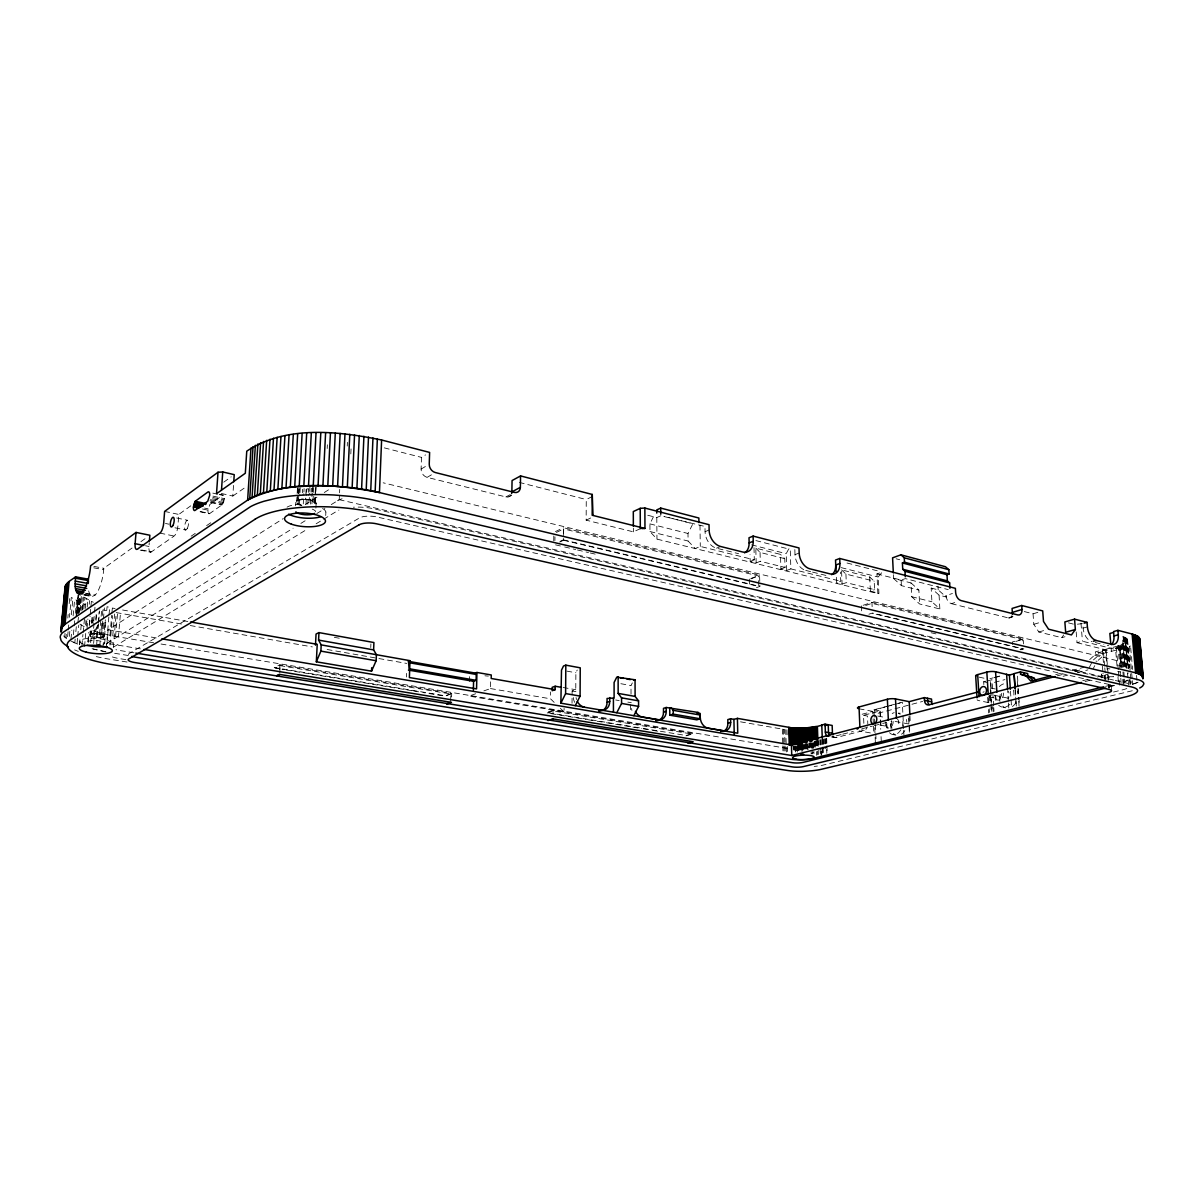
<?xml version="1.0" encoding="UTF-8"?>
<svg xmlns="http://www.w3.org/2000/svg" width="1204" height="1204" viewBox="0 0 1204 1204"><rect width="100%" height="100%" fill="white"/><g stroke="black" fill="none" stroke-linecap="round" stroke-linejoin="round"><path stroke-width="0.75" stroke-dasharray="5 3.75" d="M640.317 528.691L633.379 531.852L586.152 520.173L586.258 499.525L593.06 496.138M572.035 703.241L572.126 690.976L575.768 689.711L575.873 672.765L577.228 670.041M560.131 541.364L563.337 539.843L563.442 527.713L759.589 575.151L759.89 586.393L756.458 587.687M559.694 542.071L563.562 540.25L563.607 535.389M563.622 533.778L563.653 528.932L758.505 575.948L758.761 586.453L563.562 540.25M475.655 693.775L469.063 696.093L564.059 711.895L564.089 708.403M554.186 702.383L550.499 698.802L550.559 691.969M553.75 540.972L553.825 532.364M553.012 713.686L553.042 710.225L692.992 733.492L693.037 736.788M554.924 540.596L554.969 536.849M483.903 690.87L490.495 688.568L490.675 679.824M469.425 681.645L469.545 676.227M450.657 700.728L450.838 694.001L280.186 665.661L275.039 668.145L284.279 669.68M451.605 696.966L451.711 693.369L279.9 664.789L274.196 667.558L445.375 695.792L451.711 693.369M511.023 494.949A6.983 5.493 61.4 0 1 505.891 496.936L427.134 477.356A7.239 5.809 58.1 0 1 421.099 469.093L421.49 457.385L425.554 454.901M1124.656 662.486L1122.399 636.66C1125.379 636.705 1129.984 640.257 1125.89 642.575L1128.133 668.115C1132.287 665.872 1127.531 662.471 1124.656 662.486L383.173 482.804M406.38 677.009L406.5 673.382M370.757 647.556L370.907 643.914M350.815 453.923L351.071 448.355M331.266 504.596L339.227 499.675L339.468 494.528M339.558 492.812L339.724 489.381M347.234 446.052L347.414 442.335M327.187 448.52L327.368 444.803M325.712 515.523L325.893 512.091M310.421 504.1L310.963 493.881M311.053 492.18L311.234 488.779L315.448 487.394L314.56 504.446L315.749 493.324M315.207 503.573L311.655 500.578L312.017 493.715M312.107 492L312.378 486.852M311.941 503.844L312.483 493.625M312.573 491.924L312.754 488.523M312.995 501.09L313.898 483.948M315.042 502.61L315.478 494.061M315.568 492.361L315.93 485.513M315.824 491.623L316.095 486.491M316.155 503.137L315.704 511.715A10.249 3.446 3.8 0 0 312.257 509.142M301.888 505.244L298.156 503.979L296.696 502.098L298.457 500.428L301.993 499.63L302.264 494.483M302.37 492.767L302.55 489.321M303.273 503.889L303.829 493.685M303.92 491.984L304.1 488.568M301.993 499.63L305.575 499.54L306.132 489.245M305.997 504.205L306.538 494.001M306.629 492.286L306.824 488.884L311.234 488.779M307.833 504.25L308.375 494.046M308.465 492.346L308.645 488.944M311.655 500.578L309.232 499.961L309.594 493.098M309.684 491.382L310.045 484.52M295.597 505.815L295.778 502.384M296.696 502.098L297.072 495.25M297.162 493.535L297.629 484.986M297.177 501.195L298.035 485.769M298.156 503.979L298.622 495.446M298.727 493.745L299.104 486.913M298.457 500.428L298.743 495.28M298.833 493.565L299.299 484.986M299.299 504.551L299.856 494.317M299.962 492.617L300.232 487.5M279.629 669.574L279.9 664.789M279.779 672.81L280.186 665.661M221.265 493.459L232.808 496.048L233.516 485.347M190.774 505.83L178.779 514.439L177.906 526.058A8.187 2.829 -78.4 0 1 174.129 536.036L151.343 551.899L137.437 549.144M151.343 551.899A7.961 2.679 -78.6 0 1 148.95 546.466L149.251 542.733M153.66 642.785L118.444 636.916L120.596 611.497M106.268 648.128L108.887 616.493M109.037 614.672L109.669 607.373L107.066 606.726L106.599 612.204M140.371 648.836L106.96 643.357L108.134 629.797L283.256 518.578M118.444 636.916L110 635.321L111.716 615.289M111.882 613.468L112.348 608.005L109.669 607.373M109.985 645.073L112.514 615.65M112.755 635.878L114.621 614.055M113.281 647.496L116.261 612.595L182.857 624.244M115.569 636.419L117.586 612.791M110 635.321L97.328 632.085L97.975 624.741M98.141 622.919L99.104 611.918M96.531 646.036L98.487 623.853M98.653 622.001L99.631 610.91M83.934 595.092L92.166 596.567L95.221 595.002A21.702 6.788 -79 0 0 103.71 569.703L103.845 568.288L132.049 548.031M90.044 631.317L90.104 635.923L99.3 637.714L100.805 620.316M101.136 616.313L101.783 608.983M99.706 646.774L101.798 622.769M102.445 615.379L102.927 609.841L99.797 609.058M99.3 637.714L104.552 636.239L101.572 634.538L102.776 620.752M101.888 637.548L103.273 620.662M103.424 618.826L104.387 607.869M102.927 637.352L104.342 621.279L105.741 622.483L100.504 624.003M102.942 647.466L105.35 619.804M104.552 636.239L105.967 619.503M104.658 643.433L105.26 636.54A8.262 2.092 4.6 0 0 93.671 633.56A8.262 2.092 4.6 0 0 92.241 637.067A8.262 2.092 4.6 0 0 105.26 636.54M89.231 625.373L90.059 616.147M90.225 614.311L90.721 608.772M90.887 606.936L91.384 601.413L82.414 596.146L81.044 611.03M87.802 641.792L88.629 632.506M89.307 625.087L89.969 617.652M88.223 641.837L88.84 634.914M90.104 635.923L90.571 630.761M91.504 622.483L92.151 615.109M89.743 634.764L90.932 634.162L91.248 630.715M91.865 623.807L92.166 620.361L94.333 620M90.661 642.62L91.7 631.332M92.482 622.227L93.144 614.808M93.716 621.414L94.379 614.07M94.529 612.234L95.026 606.711M92.889 636.991L94.032 623.446M93.626 643.418L95.116 626.757M95.763 619.353L96.425 611.948M97.328 632.085L95.071 631.347L95.387 627.675M96.034 620.346L96.696 613.002M90.932 634.162L95.899 633.755L96.516 626.848M96.365 637.563L97.419 625.568M79.464 612.4L80.939 596.371M77.553 638.225L77.041 643.839L70.795 640.964M77.733 636.359L78.757 625.132M80.126 610.172L81.39 595.243M82.384 610.052L83.573 597.049M79.419 644.757L80.096 637.292M80.773 629.827L81.451 622.363M82.64 609.284L83.151 603.686L71.292 597.455L69.441 617.306M79.63 644.546L79.946 641.085M83.859 609.073L84.867 597.952M81.917 645.645L82.925 634.463M83.106 632.612L84.461 619.202M85.303 608.381L86.297 598.824M86.026 620.045L85.364 627.434L79.855 624.048M87.2 607.102L87.862 599.697M84.551 646.518L85.725 633.5M86.402 626.065L86.899 620.481M87.064 628.247L87.907 619.022M89.231 604.257L89.563 600.57M68.086 631.754L67.409 638.978L63.601 635.923M68.252 629.948L68.763 624.53M69.365 636.374L69.862 630.956M71.367 614.747L72.872 598.538M70.961 639.158L71.804 630.174M73.128 615.786L74.633 599.607M73.399 634.749L74.061 627.57M74.227 625.779L74.723 620.391M75.385 613.212L76.544 600.645M76.078 616.313L78.019 595.092M76.589 611.813L78.049 595.965M76.439 615.5L78.471 595.107M76.951 614.702L78.757 595.182M77.327 613.092L78.877 596.236M74.814 642.891L75.16 639.143M75.852 631.648L76.364 626.035M77.568 612.926L78.606 601.684M77.793 612.129L79.268 596.146M78.079 612.099L79.614 595.273M78.471 613.137L80.111 595.363M77.944 622.317L80.337 596.191M64.7 636.946L65.031 633.319M65.964 637.954L66.31 634.342M67.83 618.073L68.161 614.446M69.185 603.595L69.697 598.177M200.586 511.565L209.707 513.536L222.499 504.506L224.411 498.682A5.192 1.896 -77.9 0 0 222.605 495.311L219.339 494.573M209.707 513.536A5.117 1.851 -78.1 0 1 207.976 510.165L209.842 504.461L222.605 495.311M877.851 593.587L876.948 573.887L882.216 572.05L878.167 577.032L878.905 593.226L877.851 593.587L656.963 539.121L649.964 531.536L649.919 523.875L654.795 513.988M754.005 547.685L754.306 559.83L700.292 546.42L695.25 548.557L688.101 541.032L687.996 533.492L692.872 523.785L663.856 516.32M631.031 694.121L631.001 685.558L632.356 682.909M1089.229 667.558L1091.471 663.238M1093.292 668.506L1094.782 665.646M786.724 570.47L786.212 553.674L788.68 549.009L790.23 548.392L790.862 568.89L786.724 570.47L780.899 569.025L780.478 554.397L755.796 548.136L756.172 562.93L750.197 561.455L750.032 554.638M1024.303 611.572L1033.047 613.799L1033.8 624.289L1038.826 631.995L1061.732 637.653L1063.704 634.959M1089.695 659.581L1095.52 654.314L1095.324 651.876L1102.367 649.994L1105.633 650.792L1107.529 673.277M1098.198 660.289L1102.849 656.09L1102.653 653.667L1095.324 651.876M107.969 642.74L107.156 643.372A21.943 5.493 4.2 0 0 106.72 644.065M140.943 541.634L146.888 537.375M223.748 482.172L231.228 476.799M232.808 496.048L246.639 486.431M191.105 536.201L197.305 531.972M206.606 525.621L212.822 521.377M1120.518 676.663L1117.989 645.811L1125.89 642.575M305.334 504.551L317.961 496.53M324.267 492.526L330.588 488.523M106.96 643.357L293.099 528.225M300.865 523.409L305.816 520.339M316.802 513.551L324.914 508.539M113.688 646.999L306.508 529.64M316.14 523.785L337.03 511.068A27.617 9.301 3.1 0 1 338.911 510.105M421.099 469.093L427.887 465.015M427.134 477.356L432.582 474.15M505.891 496.936L510.135 494.663M508.841 496.8L511.67 495.28M92.166 620.361L90.977 620.978L91.338 622.167L94.108 623.266M555.435 531.581L563.442 527.713M556.444 532.409L563.653 528.932M586.152 520.173L591.615 517.539M647.767 515.267L656.797 517.569L660.785 515.763L704.972 526.464L705.062 531.716A14.388 10.445 67.3 0 0 716.485 548.181L738.564 553.674M1138.126 682.216L1131.369 684.624L1131.053 681.028M705.062 531.716L709.126 529.956M716.485 548.181L720.564 546.481M750.197 561.455L754.306 559.83M756.172 562.93L760.281 561.305L785.053 567.445L784.782 558.656L780.478 554.397M803.745 569.658A13.816 9.662 69 0 1 795.001 554.653L799.17 553.027M751.055 578.432L759.589 575.151M450.838 694.001L445.149 696.183L422.965 692.526M750.814 578.898L758.505 575.948M780.899 569.025L785.053 567.445M836.344 577.273L836.554 582.781L840.753 581.261L840.392 572.141M842.078 584.136L846.277 582.646L874.571 589.659L874.194 581.186L869.724 577.017L841.521 569.868L842.078 584.136L836.554 582.781M876.948 573.887L901.134 580.072L905.348 578.612L948.255 589.629M869.724 577.017L870.357 591.119L874.571 589.659M1118.275 669.65L1116.424 648.128L1120.081 649.031L1130.541 646.036M553.042 710.225L546.42 712.467L686.039 735.493L692.992 733.492M863.178 605.281L871.937 602.316L1023.159 638.888L1023.52 643.899M547.233 713.009L553.193 710.992L692.225 734.079L685.949 735.87M865.676 605.477L871.982 603.339L1022.196 639.595L1022.467 643.342M868.912 614.221L872.418 613.047L1023.867 648.926L1020.285 649.934M939.075 595.167L939.857 608.968L931.926 601.774L931.174 588.079L939.075 595.167L946.103 596.943L946.028 595.574L952.424 593.497M946.028 595.574A7.134 4.65 71.2 0 0 951.386 603.655L957.797 601.594M951.386 603.655L1008.124 617.863L1012.955 616.403M1009.328 617.938L1012.549 616.975M1033.047 613.799L1041.099 611.391M1033.8 624.289L1041.881 621.926M1038.826 631.995L1045.313 630.128M1023.159 638.888L1012.429 641.958L1012.775 646.954M1015.77 641.446L1022.196 639.595M1077.399 624.184L1082.712 623.597L1083.088 628.112A12.055 7.284 72.6 0 0 1091.847 641.672M1083.088 628.112L1087.408 626.878M1061.732 637.653L1064.983 636.75M1019.984 649.769L1022.858 648.971L872.433 613.363M1076.18 631.904L1077.038 642.71L1082.426 641.22L1116.785 649.754M874.254 717.178L873.923 709.818L888.131 706.011M889.906 705.529L897.01 703.633M898.786 703.151L902.323 702.203L903.602 728.571M989.944 678.695L993.27 677.792M994.94 677.34L1001.608 675.564M885.06 707.019L874.721 709.788L874.872 713.475M886.791 706.552L893.699 704.701M895.415 704.235L900.592 702.85M994.369 677.702L1001.322 675.835M862.124 714.258L872.795 711.398L873.035 716.937M987.446 680.922L991.976 679.718L993.646 705.755M1104.64 666.038L1103.285 649.949L1117.869 646.051L1120.728 646.774L1115.491 648.158L1117.041 666.098M983.849 684.609L983.668 681.75L986.588 680.967M863.855 723.333L863.509 715.327L880.29 710.857L881.117 729.203M1108.041 673.141L1106.145 650.657L1098.59 652.673L1098.801 655.096L1092.976 660.364L1097.025 661.342M1116.424 648.128L1121.661 646.729L1117.989 645.811M878.137 713.25L922.625 701.435M994.429 682.382L1004.934 679.598M1102.653 653.667L1119.554 649.182L1121.105 667.076M1055.727 674.646L1062.846 672.795M1071.726 670.493L1084.172 667.242M1132.302 690.75L822.648 765.202A29.844 6.065 -1.3 0 1 814.19 766.436M1057.217 675.85L1064.336 674.014M1075.006 671.245L1082.261 669.499M1063.057 676.317L1070.16 674.481M1077.279 672.645L1087.949 669.891M861.748 728.856L872.418 726.102M874.209 725.651L886.656 722.445M841.099 734.606L832.4 736.848L836.328 737.54L864.186 730.392A5.463 3.793 -80 0 0 867.407 726.87M842.83 734.154L853.275 731.475M1082.757 680.666L1088.19 679.282M1097.25 676.994L1107.966 674.285M1085.09 681.539L1090.568 680.17M1105.573 686.34L1111.036 685.001M1109.004 686.656L1116.003 684.941M1109.697 686.686L1114.603 685.482M1113.534 692.029L1122.64 689.817A20.333 4.65 -4 0 0 1128.991 687.499M793.21 745.682L793.316 749.234L808.396 749.189M484.926 675.805L488.342 676.106M95.899 633.755L101.572 634.538M305.575 499.54L309.232 499.961M740.52 721.828L784.572 729.489L785.219 751.823M127.067 662.034L106.72 658.754A78.365 19.806 4.2 0 1 96.245 656.601M125.848 659.626L120.28 658.738A21.973 5.403 4.1 0 1 109.368 655.834M114.666 653.305L129.52 655.698M133.945 652.794L120.957 650.687A21.943 5.493 4.2 0 1 115.945 649.678M286.131 669.981L411.873 690.705M413.709 691.006L421.114 692.225M550.935 713.611L586.077 719.405M587.928 719.706L595.333 720.925M597.169 721.241L604.574 722.46M606.425 722.761L613.829 723.98M615.665 724.281L641.566 728.555M643.418 728.856L650.807 730.076M652.658 730.376L658.212 731.295M161.065 644.02L789.342 748.737M108.134 629.797L158.13 638.225M490.495 688.568L550.499 698.802M572.126 690.976L575.933 691.638M831.437 736.908L835.365 737.601M190.247 625.538L312.348 646.909M327.142 649.498L351.192 653.697M353.043 654.028L377.093 658.227M378.944 658.558L406.696 663.419M615.711 699.991L619.187 700.593M627.841 702.113L631.302 702.715M122.582 609.992L188.682 621.655M563.141 687.499L575.768 689.711M84.942 594.942L93.19 596.432M870.357 732.92L860.107 731.069A5.644 1.234 -1.9 0 1 859.189 730.843M334.336 637.337L339.814 638.316M85.303 593.226L95.221 595.002M86.402 593.783L89.683 594.37L92.166 596.567M83.829 594.355L90.405 595.528M620.858 683.706L631.001 685.558M893.187 734.621L895.851 735.102M861.552 729.91L864.186 730.392M566.888 671.125L575.873 672.765M879.853 725.049L888.161 726.584M93.777 567.821L103.71 569.703M877.731 716.049L886.039 717.629M863.509 715.327L867.467 716.079L867.813 724.071M908.644 723.95L896.604 721.693A5.764 1.279 -2.2 0 0 891.02 721.557M859.174 708.81L872.795 711.398M93.897 566.407L103.845 568.288M873.923 709.818L880.29 710.857M105.952 651.8L93.144 648.971M140.161 550.123L150.59 552.184M145.488 545.773L148.95 546.466M159.951 533.116L174.129 536.036M1002.992 707.26L1005.686 707.817M165.475 523.469L169.027 524.207M989.206 696.89L997.649 698.651M174.971 527.788L185.717 530.031M1008.215 698.2L997.138 695.867A6.201 1.43 -3.1 0 0 988.364 696.198M164.617 511.414L178.779 514.439M990.44 687.951L995.497 689.019M176.672 517.976L187.403 520.248M200.06 511.775L209.18 513.747M983.668 681.75L986.904 682.442M112.348 608.005L115.087 608.592M204.499 508.088L208.142 508.871M979.093 677.13L984.601 678.334M202.528 508.976L207.976 510.165M211.031 501.978L222.499 504.506M210.474 502.519L221.942 505.048M212.777 497.448L224.245 499.991M212.476 498.787L223.959 501.331M210.429 499.675L223.553 502.58M209.932 500.759L223.056 503.663M219.88 494.347L223.146 495.085M212.807 493.113L217.698 494.212M212.927 496.123L224.411 498.682M1109.14 684.474L376.867 516.967A12.792 4.289 3 0 0 359.484 517.931L129.219 653.486A10.219 2.528 4.1 0 0 129.475 655.428M339.227 499.675L1103.315 676.949L1103.014 673.337M1113.504 680.064L374.7 508.961A27.617 9.301 3.1 0 0 353.404 507.215M1115.34 680.501L1126.312 683.029A20.333 4.65 -4 0 1 1127.802 683.451M102.927 609.841L106.148 610.594M555.541 544.84L562.855 546.556M564.691 546.977L575.678 549.551M577.514 549.987L588.5 552.546M590.321 552.982L595.814 554.261M931.128 632.747L936.592 634.026M563.337 539.843L759.89 586.393M1095.52 654.314L1102.849 656.09M870.357 591.119L878.905 593.226M1077.038 642.71L1111.382 651.183L1111.081 647.632M893.413 574.729L893.609 578.477L911.007 582.917L911.714 596.732L919.6 603.972L939.857 608.968M1103.285 649.949L1106.145 650.657M1115.491 648.158L1119.554 649.182M790.862 568.89L840.753 581.261M649.964 531.536L688.101 541.032M911.714 596.732L931.926 601.774M805.762 570.41L810.864 571.689M812.565 572.111L826.17 575.497A13.695 9.481 69.4 0 0 828.126 575.738M1095.279 642.53L1103.857 644.667M649.919 523.875L687.996 533.492M755.796 548.136L760.055 552.425L784.782 558.656M841.521 569.868L845.93 574.067L874.194 581.186M893.609 578.477L901.405 585.641L918.863 590.05L919.6 603.972M384.302 447.873L421.49 457.385M519.3 482.398L586.258 499.525M1068.445 622.859L1075.608 624.695M931.174 588.079L938.187 589.87L946.103 596.943M751.612 544.87L786.212 553.674M841.205 567.626L878.167 577.032M846.999 563.005L880.455 571.599M755.901 540.581L788.68 549.009M896.152 558.791L899.704 559.725M92.904 630.61L95.071 631.347M83.151 603.686L85.634 604.664M91.384 601.413L93.31 602.241M911.007 582.917L918.863 590.05M560.357 708.328L564.059 711.895M89.683 594.37L88.66 590.923M1136.531 675.414L1137.012 680.832M1130.691 647.842L1132.136 664.051M1132.287 665.842L1132.618 669.454M1129.322 646.458L1131.549 671.651M1131.7 673.442L1132.181 678.845M1132.347 680.651L1132.663 684.248M1127.561 639.73L1129.864 665.993M1127.275 639.143L1130.255 672.043M1130.421 673.834L1130.887 679.237M1127.049 638.842L1129.472 666.896M1126.748 638.572L1129.217 667.212M1126.402 638.301L1128.916 667.513M1130.014 679.538L1130.421 684.098M1125.996 638.03L1128.599 668.822M1129.548 679.598L1130.014 684.986M1125.529 637.774L1127.802 663.554M1125.018 637.533L1127.275 663.314M1125.409 642.906L1127.651 668.416M1124.446 637.292L1127.365 670.989M1127.516 672.78L1127.982 678.168M1128.148 679.959L1128.615 685.347M1123.814 637.067L1126.538 669.018M1123.136 636.856L1125.755 667.483M1123.001 644.14L1125.228 669.59M1122.278 644.426L1124.491 669.875M1121.496 644.727L1123.708 670.161M1123.859 671.907L1124.325 677.31M1124.476 679.101L1124.792 682.698M1120.683 645.013L1122.896 670.432M1122.911 671.952L1123.377 677.34M1123.543 679.146L1124.009 684.534M1119.825 645.284L1121.722 667.061M1120.081 649.031L1121.631 666.941M1122.715 679.477L1123.332 686.641M1118.922 645.555L1120.819 667.317M1120.804 678.319L1121.135 683.872M1118.426 671.441L1119.66 685.798M1117.959 676.859L1118.426 682.247M1111.141 685.527L1111.578 690.599M1108.207 675.023L1108.839 682.517M1108.989 684.384L1109.305 688.131M1107.68 675.143L1108.312 682.638M1108.478 684.519L1108.794 688.267M1104.79 667.829L1105.242 673.187M1105.392 674.977L1105.979 682.126M1102.367 649.994L1103.421 662.576M1104.474 675.158L1105.061 682.232M1102.412 666.113L1102.864 671.531M1101.57 674.812L1101.841 677.957M1080.981 623.16L1082.426 641.22M1017.47 676.121L1018.208 686.837M1018.328 688.628L1019.427 704.701M1017.365 681.599L1017.741 686.957M1017.862 688.748L1018.599 699.464M1018.719 701.255L1019.216 708.403M1015.107 688.387L1015.74 697.613M1015.965 700.984L1016.537 709.397M1015.138 689.922L1016.236 706.026M1010.472 691.126L1010.954 698.26M1011.074 700.036L1011.556 707.184M1008.35 701.225L1007.628 690.509A5.99 4.545 -77.7 0 1 1008.154 698.696M1008.47 703.016L1008.952 710.164M993.767 707.621L994.007 711.338M992.848 706.778L993.39 715.086M990.922 683.315L991.103 686.175A5.885 4.41 -77.5 0 1 990.049 690.569M990.275 681.539L991.584 701.917M991.705 703.783L992.186 711.188M990.305 689.079L991.374 705.74M991.494 707.591L991.735 711.308M990.215 695.867L991.283 712.633M989.327 695.566L989.793 702.865L978.732 700.593A6.17 1.415 -3 0 1 977.151 699.644M988.514 697.628L989.101 706.898M989.221 708.765L989.462 712.467M988.409 709.577L988.619 712.903M987.641 697.327L987.987 702.79M937.976 586.197L938.187 589.87M909.923 715.582L910.359 724.281M908.99 716.44L909.833 733.236M908.674 718.412L909.411 733.341M901.134 580.072L901.405 585.641M903.707 730.256L903.978 736.05M879.898 710.962L880.726 729.308M881.057 736.637L881.313 742.146M871.937 602.316L872.132 606.681M875.368 724.507L875.699 731.866M875.775 733.703L876.106 741.062M874.33 719.014L875.067 735.569M875.142 737.405L875.383 742.928M873.111 718.773L873.367 724.311M873.442 726.162L873.773 733.537M861.432 605.868L861.733 612.986M845.93 574.067L846.277 582.646M826.666 738.233L826.862 743.846M826.937 745.727L827.208 753.207M826.29 738.338L826.636 747.684M826.696 749.55L826.832 753.298M825.402 738.759L825.733 748.151M825.026 738.85L825.372 748.241M824.108 738.895L824.439 748.241M823.1 739.151L823.431 748.482M822.799 739.422L823.295 752.711M822.272 738.368L822.904 757.015M822.046 739.391L822.573 754.321M820.932 739.617L821.263 748.933M821.324 750.799L821.459 754.532M820.616 739.993L820.962 749.505M821.038 751.386L821.233 757M819.789 739.828L820.315 754.742M818.6 740.039L818.931 749.355M817.922 741.393L818.374 754.502M817.381 740.234L817.697 749.535M817.14 740.671L817.32 746.013M817.501 751.296L817.621 754.788M816.447 740.836L816.643 746.179M816.116 740.415L816.447 749.716M816.508 751.582L816.628 755.299M815.74 741.002L815.921 746.345M815.003 741.152L815.183 746.495M814.897 742.447L815.153 749.881M814.235 741.303L814.416 746.63M813.573 742.597L813.949 753.764M813.483 743.214L813.663 748.557M812.67 743.35L812.851 748.677M812.233 742.733L812.61 753.9M811.812 743.47L811.993 748.798M810.939 743.59L811.06 747.142M810.864 742.868L811.24 754.02M810.051 743.681L810.172 747.232M809.479 742.988L809.675 748.557M809.148 743.786L809.269 747.338M808.08 743.079L808.26 748.662M807.282 743.952L807.463 749.264M806.665 743.169L806.846 748.737M806.334 744.012L806.514 749.339M805.386 744.072L805.551 749.4M805.235 743.244L805.416 748.813M804.422 744.117L804.588 749.445M803.866 745.156L803.986 748.858M803.444 744.162L803.625 749.475M802.481 744.192L802.647 749.505M802.436 745.186L802.616 750.754M801.503 744.207L801.683 749.52M794.836 549.581L795.001 554.653M801.006 745.216L801.187 750.784M800.54 744.207L800.705 749.535M799.576 744.207L799.757 750.799M798.628 744.192L798.794 749.52M798.147 745.231L798.327 750.799M797.68 744.177L797.846 749.49M797.123 747.112L797.289 752.365M796.792 745.908L796.913 750.769M795.874 745.863L795.979 749.415M795.392 747.022L795.573 752.605M794.971 745.818L795.076 749.37M794.083 745.758L794.188 749.309M794.008 746.977L794.128 750.694M786.964 729.79L787.13 735.358M787.446 746.51L787.612 752.094M785.745 729.639L786.393 751.958M783.428 729.323L783.864 744.207M783.909 746.074L784.075 751.657M782.329 729.142L782.766 744.042M782.811 745.893L782.976 751.492M760.055 552.425L760.281 561.305M749.339 579.079L749.475 584.677M699.976 525.17L700.292 546.42M656.797 517.569L656.963 539.121M633.364 528.165L633.379 531.852M630.384 704.626L630.414 711.489M574.669 702.338A10.384 8.262 71.3 0 1 573.27 696.454M576.535 699.539A10.415 8.262 71.3 0 1 576.069 697.552M1108.779 645.66A11.965 7.164 72.7 0 1 1107.304 645.51M631.949 710.42A10.144 7.871 72.4 0 1 631.483 708.479M984.104 691.728A5.9 4.41 -77.5 0 1 982.961 692.225M1011.947 615.56A6.938 4.395 71.9 0 1 1008.124 617.863M1109.907 668.912A7.435 1.776 -4.2 0 1 1107.56 668.355M1118.832 665.466A7.435 1.776 -4.2 0 1 1121.722 666.911M1117.688 671.651A7.435 1.746 -4.1 0 1 1120.758 671.998M801.382 751.025A5.93 1.234 -1.4 0 1 802.917 750.935M1127.937 680.109A13.545 3.145 -4.1 0 1 1123.693 681.675M1104.625 678.589A13.545 3.145 -4.1 0 1 1113.549 676.738M813.723 752.395A10.776 2.242 -1.4 0 1 811.15 753.478M795.197 750.829A10.776 2.242 -1.4 0 1 802.677 749.911M1128.298 672.946A13.53 3.176 -4.1 0 1 1127.395 673.819M1113.248 676.723A13.53 3.176 -4.1 0 1 1101.525 673.984M891.622 720.609A4.214 2.965 -79.8 0 1 888.958 726.524A4.214 2.965 -79.8 0 1 885.813 722.099M1001.713 693.308A4.5 3.401 -77.7 0 1 998.552 698.576A4.5 3.401 -77.7 0 1 994.82 695.084M337.526 500.729A27.572 9.436 3.2 0 1 344.299 498.14M78.305 651.364A78.365 19.806 4.2 0 1 74.618 649.889M1127.17 680.576A20.302 4.726 -4 0 1 1123.964 681.765M1110.148 684.775A9.497 2.182 -3.9 0 1 1108.884 687.258M1137.043 682.698A37.158 8.639 -4 0 1 1131.745 684.519M105.5 651.725A78.275 20.062 4.2 0 1 91.94 648.67M77.658 644.08A78.275 20.062 4.2 0 1 71.939 641.551M66.521 638.361A78.275 20.062 4.2 0 1 64.459 636.735M836.328 737.54A5.358 3.642 -80.4 0 1 833.033 735.749M88.313 642.379A8.277 2.062 4.5 0 1 98.292 640.739A8.277 2.062 4.5 0 1 103.153 644.321M83.919 644.381A16.555 4.139 4.5 0 1 83.678 639.023A16.555 4.139 4.5 0 1 104.613 639.61A16.555 4.139 4.5 0 1 111.912 645.163M301.497 505.605A10.234 3.477 3.9 0 1 296.44 500.909A10.234 3.477 3.9 0 1 308.826 499.555A10.234 3.477 3.9 0 1 315.975 504.024M287.034 507.185A20.483 6.878 3.8 0 1 302.324 504.265M322.567 508.494A20.483 6.878 3.8 0 1 325.486 513.852M1000.84 699.328A5.99 4.545 -77.7 0 1 1000.449 693.534M1003.549 693.022A6.005 4.545 -77.7 0 1 1000.494 699.539M999.32 700.051A6.005 4.545 -77.7 0 1 994.354 695.385M897.416 718.954A5.599 3.958 -79.8 0 1 897.793 726.674M892.104 728.119A5.599 3.958 -79.8 0 1 891.743 720.413M893.187 721.452A5.614 3.958 -79.8 0 1 888.898 728.059A5.614 3.958 -79.8 0 1 885.226 722.069M1017.395 690.976A11.95 9.09 -77.7 0 1 1017.922 693.91M1015.77 702.85A11.95 9.09 -77.7 0 1 1011.811 706.898M1004.738 707.47A11.95 9.09 -77.7 0 1 1002.721 706.101M1000.012 701.511A11.95 9.09 -77.7 0 1 999.621 695.536M906.416 719.465A11.182 7.931 -79.8 0 1 906.823 722.219M904.836 730.572A11.182 7.931 -79.8 0 1 901.344 734.305M895.189 734.741A11.182 7.931 -79.8 0 1 893.443 733.417M891.156 729.067A11.182 7.931 -79.8 0 1 891.562 720.624M898.214 713.4A11.182 7.931 -79.8 0 1 900.321 713.235M898.334 713.039A11.197 7.931 -79.8 0 1 900.095 714.348M902.834 721.467A11.197 7.931 -79.8 0 1 902.022 727.231M900.848 729.835A11.197 7.931 -79.8 0 1 889.455 732.694M887.167 728.33A11.197 7.931 -79.8 0 1 886.912 722.701M892.194 713.551A11.197 7.931 -79.8 0 1 894.241 712.648M1013.362 690.103A11.98 9.09 -77.7 0 1 1013.768 696.153M1009.915 704.34A11.98 9.09 -77.7 0 1 998.673 705.273M995.979 700.668A11.98 9.09 -77.7 0 1 995.588 694.678M999.38 686.566A11.98 9.09 -77.7 0 1 1003.85 683.812M187.252 528.511A4.982 1.746 -78.3 0 0 187.839 520.384A4.982 1.746 -78.3 0 0 184.603 526.524A4.982 1.746 -78.3 0 0 187.252 528.511M799.035 747.925A5.93 1.249 -1.4 0 0 808.817 747.037A5.93 1.249 -1.4 0 0 801.247 745.758A5.93 1.249 -1.4 0 0 799.035 747.925"/><path stroke-width="1.5" d="M609.736 697.583L609.736 701.435A10.339 8.157 71.7 0 1 601.353 710.029L598.674 710.902A10.324 8.142 71.7 0 0 607.057 702.323L607.057 698.471L614.1 698.004L614.1 682.472L616.779 677.13L635.05 679.793L635.11 696.409L638.556 700.848L638.587 706.402L633.831 715.688L560.868 703.181L561.5 670.131L563.502 666.008L565.82 665.15L580.238 667.814L580.087 696.093L575.346 705.634M511.625 493.52A6.983 5.493 61.4 0 0 511.866 491.894L512.061 480.546L520.564 475.926L592.263 494.453L592.187 515.252L644.968 528.451L644.862 508.058L640.227 508.314L633.304 511.565L633.364 526.314M593 515.161L592.263 494.453M560.868 703.181L565.609 693.579L565.82 665.15M555.194 686.25L552.184 687.318L552.154 690.735L555.164 689.666L555.194 686.25L561.019 687.273M149.401 540.852L149.853 535.238L136.037 532.424L90.586 565.775L90.466 567.204A21.792 6.667 -79 0 1 81.992 592.624L78.982 594.204C73.429 590.863 75.551 582.315 75.536 576.821L88.584 579.229M233.757 481.781L234.238 474.647L222.74 471.968L218.014 472.254L216.509 493.73L245.315 473.247L246.76 451.169C285.935 425.117 337.797 431.062 381.608 440.002L429.617 452.418L429.241 464.202A7.284 5.839 58.3 0 0 435.321 472.54L514.394 492.406A7.043 5.508 61.5 0 0 520.369 487.334L520.564 475.926M75.536 576.821C71.698 580.132 63.752 583.263 65.016 589.764L61.043 631.829L61.524 627.871L65.106 624.199L247.633 500.111C287.937 479.598 336.443 484.264 379.456 492.571L1137.946 673.382A37.158 8.639 -4 0 1 1143.228 677.717L1142.882 678.71M473.368 690.088L473.578 681.313L476.122 680.335L476.257 674.466L475.339 673.081L408.442 661.327L409.089 668.732L476.122 680.335M555.164 689.666L491.202 678.484L491.262 674.977L476.934 672.464L476.558 688.884L409.39 677.536L409.977 660.665L321.197 644.892L318.578 640.092L318.955 632.597L373.917 642.53L373.616 649.889L376.4 654.615L376.145 660.74L371.539 671.17L316.336 661.794L317.224 644.321L190.518 621.971M371.539 671.17L371.69 667.738M381.608 440.002L379.456 492.571L372.518 491.036A94.815 31.65 3.4 0 0 350.213 487.545L334.652 486.22A94.815 31.65 3.4 0 0 311.339 485.874L296.485 486.747A94.815 31.65 3.4 0 0 276.303 489.607L264.76 492.481A94.815 31.65 3.4 0 0 251.094 497.989L247.633 500.111L250.959 448.084M370.742 490.675L372.969 437.97M375.151 491.593L377.349 438.948M361.591 489.065L363.924 436.254M366.212 489.832L368.484 437.067M352.14 487.771L354.548 434.84M356.896 488.372L359.274 435.502M342.463 486.777L344.976 433.786M347.324 487.229L349.792 434.268M332.68 486.13L335.299 433.079M337.587 486.416L340.145 433.395M322.913 485.814L325.607 432.733M315.478 645.163L316.05 634.041L318.955 632.597M327.789 485.919L330.453 432.868M316.336 661.794L320.896 651.123L321.197 644.892M313.251 485.829L316.035 432.763M318.067 485.784L320.806 432.703M303.814 486.205L306.689 433.169M308.495 485.98L311.324 432.913M294.709 486.913L297.659 433.922M299.209 486.521L302.129 433.5M281.871 488.583L284.942 435.713M286.025 487.951L289.05 435.035M290.299 487.394L293.294 434.433M274 490.088L277.146 437.338M277.868 489.306L280.968 436.48M263.45 492.887L266.671 440.333M266.791 491.894L269.982 439.264M270.313 490.961L273.474 438.256M254.601 496.259L257.882 443.945M257.355 495.07L260.606 442.681M260.305 493.956L263.541 441.477M249.74 498.772L253.051 446.654M252.057 497.493L255.368 445.269M88.283 583.504L88.464 580.629L75.4 578.221M1142.912 678.635L1142.009 675.369L1135.568 672.72L1132.121 634.026L1117.899 630.339L1113.565 631.588L1113.941 635.983A11.965 7.164 72.7 0 1 1111.382 644.637M221.506 489.877L222.74 471.968M218.014 472.254L164.617 511.414L163.699 523.093A8.217 2.784 -78.4 0 1 159.951 533.116L137.437 549.144A7.992 2.634 -78.6 0 1 135.104 543.696L136.037 532.424M60.877 630.821L65.106 586.544M61.524 627.871L65.528 585.49M61.57 631.031L62.096 625.553M62.774 618.239L63.12 614.597M63.993 605.462L64.324 601.819M62.126 626.923L66.13 584.467M62.924 625.99L66.942 583.473M63.917 625.087L67.921 582.495M69.11 581.532L65.106 624.199L63.3 625.628A78.275 20.062 4.2 0 0 60.862 630.234L61.043 631.829M193.423 507.004L195.274 501.255L207.901 492.015A5.222 1.866 -77.9 0 1 209.662 495.401L207.75 501.255L195.108 510.376A5.147 1.821 -78.1 0 1 193.423 507.004L198.886 508.193M1139.631 640.016L1138.036 636.464L1132.121 634.026M616.809 712.678L621.565 703.437L621.55 697.853L618.149 693.399L618.134 676.663M1075.368 629.511L1065.66 632.266L1064.863 621.941L1074.555 619.142L1075.368 629.511L1071.455 634.929L1048.549 629.195L1043.492 621.445L1042.709 610.91L1021.714 605.492L1012.067 608.441L1012.338 612.415A6.938 4.395 71.9 0 1 1012.293 614.085M511.866 491.894L520.369 487.334M276.499 675.715L279.358 674.36L451.455 702.368L446.714 704.159M276.815 675.956L279.674 674.586M698.922 522.566L698.862 518.021L660.725 508.088L656.767 509.909L656.767 513.085M408.442 661.327L409.977 660.665M1021.714 605.492L1022 609.48A6.983 4.395 71.9 0 1 1017.801 614.943L961.003 600.57A7.179 4.65 71.2 0 1 955.63 592.443L955.374 588.335L839.73 558.475L839.925 563.472A13.726 9.481 69.4 0 1 830.369 573.962L809.946 568.845A13.861 9.662 69 0 1 799.17 553.027L799.004 547.955L753.117 536.096L749.008 537.782L749.129 542.944A14.252 10.249 67.7 0 1 744.569 552.907M749.129 542.944L753.237 541.273L753.117 536.096M475.339 673.081L476.934 672.464M447.436 703.603L450.612 702.399M839.73 558.475L835.531 560.056L835.726 565.037A13.695 9.481 69.4 0 1 831.678 574.699M835.726 565.037L839.925 563.472M949.941 588.289L949.625 582.902L904.972 571.283L902.729 569.251L902.413 562.945L946.991 574.714L949.098 573.992L948.842 569.688L945.441 566.723L900.923 554.818L892.585 557.843L893.323 572.848M902.413 562.945L904.505 562.208L949.098 573.992M633.695 680.26L635.05 679.793M547.986 720.534L552.952 718.893L693.113 741.709L687.89 743.169M549.792 720.188L553.118 719.089M607.057 702.323L609.736 701.435M666.218 707.485L663.494 708.343L663.524 712.106A10.083 7.766 72.6 0 1 655.623 720.534L658.362 719.706A10.099 7.766 72.6 0 0 666.248 711.263L666.218 707.485L698.079 712.437L700.216 715.041L700.276 718.803L696.8 719.826L669.815 715.176L669.74 708.118M663.524 712.106L666.248 711.263M669.815 715.176L673.247 714.122L700.276 718.803M1012.338 612.415L1022 609.48M698.079 712.437L696.71 712.843L700.141 713.445L700.201 717.163A9.888 7.435 73.3 0 0 708.042 728.149L723.303 730.738A9.828 7.329 73.5 0 0 730.662 722.46L730.587 718.788L733.913 719.375L737.42 718.367L791.826 727.848L804.859 728.104L816.643 726.418L817.064 738.895M730.587 718.788L727.803 719.601L727.878 723.258A9.813 7.329 73.5 0 1 723.393 731.279M727.878 723.258L730.662 722.46M1084.157 623.19L1087.046 622.363L1087.408 626.878A12.085 7.284 72.6 0 0 1096.182 640.483L1111.638 644.351A11.995 7.164 72.7 0 0 1118.275 634.794L1117.899 630.339M720.519 731.52L723.303 730.738M688.823 742.717L692.315 741.724M1093.292 641.265L1096.182 640.483M1113.941 635.983L1118.275 634.794M858.256 708.569A5.629 1.294 -2 0 1 859.039 706.974L887.378 699.238A5.749 1.339 -2.3 0 1 895.52 698.937L909.216 701.661L924.326 697.613L931.52 699.072L931.67 701.842A5.704 4.139 -78.6 0 0 932.378 704.46M975.812 676.121A6.14 1.49 -3.1 0 1 977.678 674.601L986.828 672.103A6.186 1.505 -3.2 0 1 995.573 671.757L1009.388 675.053L1014.039 673.819L1015.017 688.131M1113.459 632.491L1109.862 633.454L1110.78 644.095M832.626 734.575A5.358 3.642 -80.4 0 1 832.446 733.266L832.16 725.44L825.071 724.161L821.775 725.049L822.272 738.368M821.805 725.214L817.396 726.388L817.847 739.512M1035.967 680.335L1033.769 677.912L1027.855 675.88L1027.689 673.548L1020.405 671.907L1014.099 673.608L1015.107 688.387M824.921 725.621L828.232 724.733L828.518 732.559A5.373 3.642 -80.4 0 0 829.722 735.99M977.904 692.014L928.961 704.852A5.734 4.139 -78.6 0 1 924.476 700.397L924.326 697.613M1050.4 676.046L1030.835 681.133L1026.47 676.272L1020.556 674.255L1020.405 671.907M1055.005 676.573L791.419 744.96L161.833 638.842M144.074 649.438L791.735 755.51L1081.448 682.457M1103.752 686.792L813.182 758.43A16.224 3.341 -1.4 0 1 790.411 759.167L135.796 653.095M1105.724 688.086L803.249 762.358A7.6 1.55 -1.3 0 1 792.533 762.704L135.149 657.128A10.219 2.528 4.1 0 1 131.778 656.391M641.867 528.616L644.968 528.451M633.831 715.688L737.736 733.206L737.42 718.367M658.362 719.706L642.214 716.967A10.174 7.871 72.4 0 1 635.426 711.398M320.896 651.123L376.145 660.74M621.565 703.437L638.587 706.402M408.442 670.086L473.578 681.313M409.285 662.727L476.257 674.466M671.11 707.681L673.217 710.315L700.216 715.041M565.609 693.579L580.087 696.093M825.071 724.161L825.357 732.002L832.446 733.266M621.55 697.853L638.556 700.848M875.383 742.928L878.98 743.395M318.578 640.092L373.616 649.889M618.149 693.399L635.11 696.409M75.566 588.56L85.394 590.336M75.987 590.472L84.19 591.947M76.559 592.022L83.121 593.196M77.252 593.166L82.188 594.054M75.175 583.835L86.613 585.927M75.28 586.333L86.748 588.41M75.205 581.111L86.643 583.203M620.165 677.762L623.552 678.379M626.938 679.011L630.309 679.628M924.476 700.397L931.67 701.842M135.104 543.696L143.758 545.427M194.265 503.167L203.371 505.153M193.874 504.386L202.964 506.372M193.573 505.695L200.857 507.29M195.274 501.255L206.2 503.648M194.747 502.098L205.658 504.491M1020.556 674.255L1027.855 675.88M1026.47 676.272L1033.769 677.912M644.862 508.058L709.036 524.688L709.126 529.956A14.433 10.46 67.3 0 0 720.564 546.481L742.687 552.004A14.282 10.264 67.7 0 0 753.237 541.273M1074.555 619.142L1087.046 622.363M902.729 569.251L947.352 580.885L949.625 582.902M900.923 554.818L904.294 557.813L948.842 569.688M68.387 646.819L65.874 645.239A78.365 19.806 4.2 0 1 61.043 640.393L60.2 637.202A78.365 19.806 4.2 0 1 62.638 632.657L250.552 506.643A94.95 31.259 3.4 0 1 264.233 501.195L275.776 498.351A94.95 31.259 3.4 0 1 296.003 495.521L310.873 494.678A94.95 31.259 3.4 0 1 334.215 495.01L349.807 496.319A94.95 31.259 3.4 0 1 372.156 499.765L1138.517 679.763A37.204 8.533 -3.9 0 1 1143.8 684.038L1142.641 686.024A37.204 8.533 -3.9 0 1 1139.706 687.996M1033.002 680.651L1029.721 677.009L1023.821 674.977L1023.656 672.645M65.016 589.764L65.362 590.863M1139.706 638.617L1143.198 677.837M1139.556 638.18L1143.017 676.573M1139.3 637.729L1142.716 676.889M1138.969 637.307L1142.415 677.325M1138.548 636.886L1142.009 675.369M1138.036 636.464L1141.497 674.992M1137.434 636.073L1140.91 674.631M1136.757 635.697L1140.218 674.27M1135.989 635.321L1139.451 673.924M1135.146 634.975L1138.593 673.608M1134.213 634.643L1137.66 673.292M1133.205 634.312L1136.651 673.006M1009.388 675.053L1010.352 689.335M1006.604 674.21L1007.597 688.974M995.573 671.757L996.897 692.165M986.828 672.103L988.243 694.347M977.678 674.601L979.048 696.725M975.676 675.745L977.031 697.808M946.991 574.714L947.352 580.885M927.531 698.26L927.682 701.044A5.719 4.139 -78.6 0 0 929.112 704.641M904.972 571.283L905.257 576.776M909.216 701.661L909.833 713.837M904.294 557.813L904.505 562.208M895.52 698.937L896.438 718.186M887.378 699.238L888.356 720.233M859.039 706.974L859.897 727.457M835.922 566.286L836.133 571.78M815.966 726.599L816.387 739.06M815.259 726.764L815.68 739.226M814.521 726.915L814.942 739.376M813.738 727.065L814.175 739.527M812.941 727.216L813.362 739.662M812.128 727.351L812.549 739.798M811.27 727.472L811.752 741.694M810.412 727.592L810.879 741.799M809.524 727.698L809.991 741.905M808.621 727.803L809.028 740.234M807.688 727.893L808.11 740.325M806.755 727.968L807.222 742.176M805.822 728.044L806.274 742.236M804.859 728.104L805.326 742.296M803.896 728.149L804.362 742.341M802.933 728.194L803.384 742.386M801.969 728.224L802.481 744.192M801.006 728.239L801.503 744.207M800.043 728.239L800.54 744.207M799.08 728.239L799.576 744.207M798.117 728.224L798.628 744.192M797.183 728.209L797.68 744.177M796.25 728.164L796.747 744.132M795.332 728.119L795.814 744.087M794.414 728.074L794.911 744.042M793.541 727.999L794.023 743.982M792.668 727.923L793.15 743.906M791.826 727.848L792.367 745.592M790.998 727.743L791.735 755.51M790.215 727.637L790.742 745.411M789.448 727.532L789.974 745.291M788.71 727.412L789.237 745.186M733.913 719.375L734.229 734.169M673.217 710.315L673.247 714.122M660.725 508.088L660.77 514.228M640.227 508.314L640.317 528.691M613.423 698.23L613.438 712.031M828.277 736.366A5.373 3.642 -80.4 0 1 825.357 732.002M584.407 707.154A10.415 8.262 71.3 0 1 577.318 701.435M858.046 728.661A5.478 3.778 -80 0 1 857.052 729.097M803.715 754.381A10.776 2.242 -1.4 0 1 800.931 754.396M99.857 644.757A8.277 2.062 4.5 0 1 97.81 644.772M107.051 646.548A16.555 4.139 4.5 0 1 87.109 645.329M314.665 513.401A10.249 3.446 3.8 0 1 304.868 514.725A10.249 3.446 3.8 0 1 295.853 511.881M320.776 516.742A20.483 6.878 3.8 0 1 288.614 514.168M255.082 519.24L71.081 639.52A70.976 17.669 4.1 0 0 114.169 664.909L787.1 770.394A24.426 4.891 -1.3 0 0 821.263 769.311L1125.62 696.905A30.461 6.878 -3.9 0 0 1131.233 686.852L374.293 512.633A86.011 27.903 3.3 0 0 255.082 519.24M359.183 524.763L128.768 658.919A10.234 2.498 4 0 0 134.697 662.531L792.653 766.933A7.615 1.535 -1.3 0 0 803.384 766.602L1107.966 692.691A9.497 2.152 -3.9 0 0 1109.576 689.561L376.581 523.815A12.808 4.244 3 0 0 359.183 524.763M172.909 525.516A5.012 1.731 -78.3 0 0 173.526 517.344A5.012 1.731 -78.3 0 0 170.321 523.529A5.012 1.731 -78.3 0 0 172.909 525.516M796.07 759.197A10.791 2.212 -1.4 0 0 813.904 757.647A10.791 2.212 -1.4 0 0 800.148 755.359A10.791 2.212 -1.4 0 0 796.07 759.197M875.474 722.806A4.244 2.965 -79.8 0 0 875.142 715.643A4.244 2.965 -79.8 0 0 870.808 720.413A4.244 2.965 -79.8 0 0 875.474 722.806M985.053 694.347A4.545 3.401 -77.7 0 0 984.556 686.731A4.545 3.401 -77.7 0 0 979.635 691.909A4.545 3.401 -77.7 0 0 985.053 694.347M291.383 524.161A20.513 6.803 3.8 0 0 325.065 522.431A20.513 6.803 3.8 0 0 298.592 513.039A20.513 6.803 3.8 0 0 291.383 524.161M86.282 652.162A16.57 4.079 4.4 0 0 112.258 651.078A16.57 4.079 4.4 0 0 88.855 645.299A16.57 4.079 4.4 0 0 86.282 652.162"/></g></svg>
